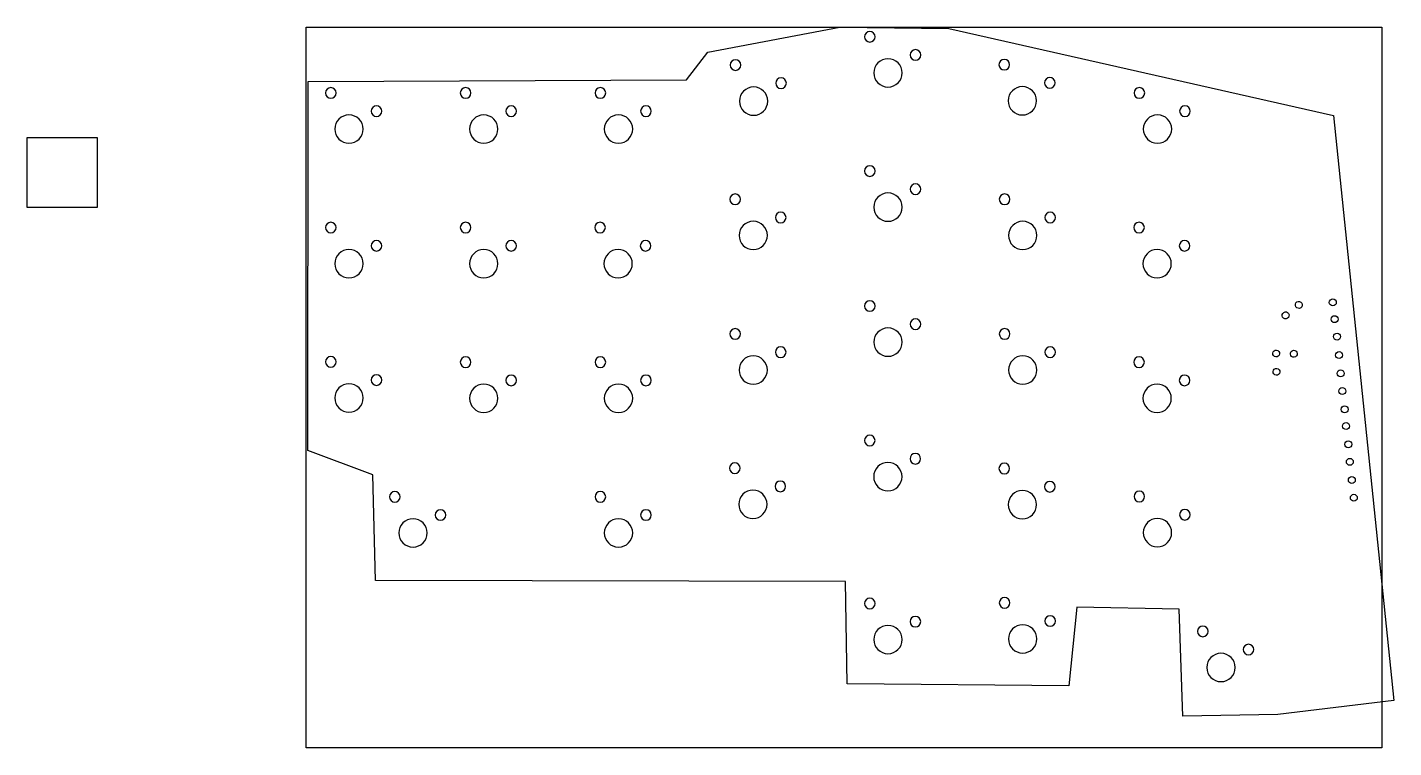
# Model space of a CAD drawing. Extents: x -65 to 306, y 72 to 292.
# Drawn here: x -64.6 to 128.1, y 190.8 to 292.5 of the extents above; entities that cross this region are included whole.
import ezdxf

# ---------------------------------------------------------------- set-up
doc = ezdxf.new("R2010")
doc.units = 0
doc.layers.add('Layer_1', color=7, linetype='CONTINUOUS')

msp = doc.modelspace()

# ---------------------------------------------------------------- linework, layer by layer
at = {"layer": 'Layer_1', "color": 7}
for points in [[(-25.284372, 292.499047), (126.433413, 292.499047), (126.433413, 190.781267), (-25.284372, 190.781267), (-25.284372, 292.499047)], [(-24.992633, 284.835132), (28.37904, 285.083159), (31.378199, 288.991194), (50.014431, 292.496705), (65.354448, 292.329656), (119.656078, 280.034289), (128.124052, 197.428611), (111.764565, 195.458829), (98.371967, 195.213742), (97.872188, 210.334022), (83.42642, 210.60613), (82.297823, 199.524105), (51.015769, 199.777382), (50.783958, 214.259009), (-15.520328, 214.377964), (-15.872699, 229.329905), (-25.05811, 232.767778), (-24.992633, 284.835132)], [(53.485529, 291.162621), (53.485529, 291.162621)], [(59.914379, 288.593916), (59.914379, 288.593916)], [(72.443863, 287.221286), (72.443863, 287.221286)], [(34.527209, 287.171395), (34.527209, 287.171395)], [(54.791214, 286.06314), (54.791214, 286.06314)], [(40.956059, 284.60269), (40.956059, 284.60269)], [(78.872713, 284.652581), (78.872713, 284.652581)], [(-22.547296, 283.23006), (-22.547296, 283.23006)], [(-3.539094, 283.23006), (-3.539094, 283.23006)], [(15.469109, 283.23006), (15.469109, 283.23006)], [(35.832894, 282.071914), (35.832894, 282.071914)], [(73.749548, 282.121805), (73.749548, 282.121805)], [(91.501963, 283.23006), (91.501963, 283.23006)], [(-16.118447, 280.661355), (-16.118447, 280.661355)], [(2.889756, 280.661355), (2.889756, 280.661355)], [(21.897959, 280.661355), (21.897959, 280.661355)], [(97.930813, 280.661355), (97.930813, 280.661355)], [(-21.241612, 278.130579), (-21.241612, 278.130579)], [(-2.233409, 278.130579), (-2.233409, 278.130579)], [(16.774794, 278.130579), (16.774794, 278.130579)], [(92.807648, 278.130579), (92.807648, 278.130579)], [(-64.616739, 276.928953), (-54.75785, 276.928953), (-54.75785, 267.070064), (-64.616739, 267.070064), (-64.616739, 276.928953)], [(53.485529, 272.204303), (53.485529, 272.204303)], [(34.477312, 268.213077), (34.477312, 268.213077)], [(59.914379, 269.635599), (59.914379, 269.635599)], [(72.49376, 268.213077), (72.49376, 268.213077)], [(54.791214, 267.104823), (54.791214, 267.104823)], [(-22.547296, 264.221851), (-22.547296, 264.221851)], [(-3.539094, 264.221851), (-3.539094, 264.221851)], [(15.419212, 264.221851), (15.419212, 264.221851)], [(40.906162, 265.644372), (40.906162, 265.644372)], [(78.92261, 265.644372), (78.92261, 265.644372)], [(91.452066, 264.221851), (91.452066, 264.221851)], [(35.782997, 263.113597), (35.782997, 263.113597)], [(73.799445, 263.113597), (73.799445, 263.113597)], [(-16.118447, 261.653146), (-16.118447, 261.653146)], [(2.889756, 261.653146), (2.889756, 261.653146)], [(21.848062, 261.653146), (21.848062, 261.653146)], [(97.880916, 261.653146), (97.880916, 261.653146)], [(-21.241612, 259.12237), (-21.241612, 259.12237)], [(-2.233409, 259.12237), (-2.233409, 259.12237)], [(16.724897, 259.12237), (16.724897, 259.12237)], [(92.757751, 259.12237), (92.757751, 259.12237)], [(53.485557, 253.146204), (53.485557, 253.146204)], [(115.005099, 252.88567), (115.005099, 252.88567)], [(120.027253, 253.654856), (120.027253, 253.654856)], [(59.914407, 250.577499), (59.914407, 250.577499)], [(113.140808, 251.41189), (113.140808, 251.41189)], [(120.274197, 251.291245), (120.274197, 251.291245)], [(34.47734, 249.204869), (34.47734, 249.204869)], [(72.49376, 249.204869), (72.49376, 249.204869)], [(120.626975, 248.8218), (120.626975, 248.8218)], [(54.791242, 248.046723), (54.791242, 248.046723)], [(114.186016, 246.875131), (114.186016, 246.875131)], [(-22.547296, 245.263534), (-22.547296, 245.263534)], [(-3.539094, 245.213643), (-3.539094, 245.213643)], [(15.469109, 245.213643), (15.469109, 245.213643)], [(40.90619, 246.636164), (40.90619, 246.636164)], [(78.92261, 246.636164), (78.92261, 246.636164)], [(91.452066, 245.213643), (91.452066, 245.213643)], [(112.035586, 246.384634), (112.035586, 246.384634)], [(120.909197, 246.211245), (120.909197, 246.211245)], [(35.783025, 244.105388), (35.783025, 244.105388)], [(73.799445, 244.105388), (73.799445, 244.105388)], [(112.074901, 243.792599), (112.074901, 243.792599)], [(121.120864, 243.635967), (121.120864, 243.635967)], [(-16.118447, 242.694829), (-16.118447, 242.694829)], [(2.889756, 242.644938), (2.889756, 242.644938)], [(21.897959, 242.644938), (21.897959, 242.644938)], [(97.880916, 242.644938), (97.880916, 242.644938)], [(121.367808, 241.131245), (121.367808, 241.131245)], [(-21.241612, 240.164053), (-21.241612, 240.164053)], [(-2.233409, 240.114162), (-2.233409, 240.114162)], [(16.774794, 240.114162), (16.774794, 240.114162)], [(92.757751, 240.114162), (92.757751, 240.114162)], [(121.685308, 238.555967), (121.685308, 238.555967)], [(121.896975, 236.192356), (121.896975, 236.192356)], [(53.469358, 234.148991), (53.469358, 234.148991)], [(122.214475, 233.617078), (122.214475, 233.617078)], [(59.898207, 231.580286), (59.898207, 231.580286)], [(34.427895, 230.247768), (34.427895, 230.247768)], [(72.445275, 230.197879), (72.445275, 230.197879)], [(122.426142, 231.147634), (122.426142, 231.147634)], [(40.856745, 227.679063), (40.856745, 227.679063)], [(54.775043, 229.04951), (54.775043, 229.04951)], [(78.874124, 227.629175), (78.874124, 227.629175)], [(122.708364, 228.572356), (122.708364, 228.572356)], [(-13.517145, 226.205437), (-13.517145, 226.205437)], [(15.469109, 226.205437), (15.469109, 226.205437)], [(91.495275, 226.246768), (91.495275, 226.246768)], [(122.990586, 226.067634), (122.990586, 226.067634)], [(-7.088295, 223.636732), (-7.088295, 223.636732)], [(21.897959, 223.636732), (21.897959, 223.636732)], [(35.73358, 225.148287), (35.73358, 225.148287)], [(73.750959, 225.098399), (73.750959, 225.098399)], [(97.924124, 223.678063), (97.924124, 223.678063)], [(-12.21146, 221.105956), (-12.21146, 221.105956)], [(16.774794, 221.105956), (16.774794, 221.105956)], [(92.800959, 221.147288), (92.800959, 221.147288)], [(53.477909, 211.147877), (53.477909, 211.147877)], [(72.486592, 211.239099), (72.486592, 211.239099)], [(59.906759, 208.579172), (59.906759, 208.579172)], [(78.915441, 208.670394), (78.915441, 208.670394)], [(100.459358, 207.205328), (100.459358, 207.205328)], [(54.783594, 206.048396), (54.783594, 206.048396)], [(73.792277, 206.139619), (73.792277, 206.139619)], [(106.888207, 204.636623), (106.888207, 204.636623)], [(101.765043, 202.105847), (101.765043, 202.105847)]]:
    msp.add_lwpolyline(points, dxfattribs=at)
for points in [[(54.235529, 291.912621), (53.821315, 291.912621), (53.485529, 291.576834), (53.485529, 291.162621)], [(53.485529, 291.162621), (53.485529, 290.748407), (53.821315, 290.412621), (54.235529, 290.412621)], [(54.985529, 291.162621), (54.985529, 291.576834), (54.649743, 291.912621), (54.235529, 291.912621)], [(54.235529, 290.412621), (54.649743, 290.412621), (54.985529, 290.748407), (54.985529, 291.162621)], [(60.664379, 289.343916), (60.250165, 289.343916), (59.914379, 289.008129), (59.914379, 288.593916)], [(61.414379, 288.593916), (61.414379, 289.008129), (61.078592, 289.343916), (60.664379, 289.343916)], [(35.277209, 287.921394), (34.862995, 287.921394), (34.527209, 287.585608), (34.527209, 287.171395)], [(36.027209, 287.171395), (36.027209, 287.585608), (35.691423, 287.921394), (35.277209, 287.921394)], [(56.791214, 288.06314), (55.686644, 288.06314), (54.791214, 287.167709), (54.791214, 286.06314)], [(58.791214, 286.06314), (58.791214, 287.167709), (57.895783, 288.06314), (56.791214, 288.06314)], [(59.914379, 288.593916), (59.914379, 288.179702), (60.250165, 287.843916), (60.664379, 287.843916)], [(60.664379, 287.843916), (61.078592, 287.843916), (61.414379, 288.179702), (61.414379, 288.593916)], [(73.193863, 287.971286), (72.77965, 287.971286), (72.443863, 287.635499), (72.443863, 287.221286)], [(72.443863, 287.221286), (72.443863, 286.807072), (72.77965, 286.471286), (73.193863, 286.471286)], [(73.943863, 287.221286), (73.943863, 287.635499), (73.608077, 287.971286), (73.193863, 287.971286)], [(73.193863, 286.471286), (73.608077, 286.471286), (73.943863, 286.807072), (73.943863, 287.221286)], [(34.527209, 287.171395), (34.527209, 286.757181), (34.862995, 286.421394), (35.277209, 286.421394)], [(35.277209, 286.421394), (35.691423, 286.421394), (36.027209, 286.757181), (36.027209, 287.171395)], [(41.706058, 285.35269), (41.291845, 285.35269), (40.956059, 285.016903), (40.956059, 284.60269)], [(42.456059, 284.60269), (42.456059, 285.016903), (42.120272, 285.35269), (41.706058, 285.35269)], [(54.791214, 286.06314), (54.791214, 284.95857), (55.686644, 284.063139), (56.791214, 284.063139)], [(56.791214, 284.063139), (57.895783, 284.063139), (58.791214, 284.95857), (58.791214, 286.06314)], [(79.622713, 285.402581), (79.208499, 285.402581), (78.872713, 285.066794), (78.872713, 284.652581)], [(80.372713, 284.652581), (80.372713, 285.066794), (80.036926, 285.402581), (79.622713, 285.402581)], [(-21.797297, 283.98006), (-22.21151, 283.98006), (-22.547296, 283.644273), (-22.547296, 283.23006)], [(-21.047296, 283.23006), (-21.047296, 283.644273), (-21.383083, 283.98006), (-21.797297, 283.98006)], [(-2.789094, 283.98006), (-3.203307, 283.98006), (-3.539094, 283.644273), (-3.539094, 283.23006)], [(-2.039094, 283.23006), (-2.039094, 283.644273), (-2.37488, 283.98006), (-2.789094, 283.98006)], [(16.219109, 283.98006), (15.804896, 283.98006), (15.469109, 283.644273), (15.469109, 283.23006)], [(16.969109, 283.23006), (16.969109, 283.644273), (16.633323, 283.98006), (16.219109, 283.98006)], [(37.832894, 284.071914), (36.728324, 284.071914), (35.832894, 283.176483), (35.832894, 282.071914)], [(39.832894, 282.071914), (39.832894, 283.176483), (38.937463, 284.071914), (37.832894, 284.071914)], [(40.956059, 284.60269), (40.956059, 284.188476), (41.291845, 283.85269), (41.706058, 283.85269)], [(41.706058, 283.85269), (42.120272, 283.85269), (42.456059, 284.188476), (42.456059, 284.60269)], [(75.749548, 284.121805), (74.644978, 284.121805), (73.749548, 283.226374), (73.749548, 282.121805)], [(77.749548, 282.121805), (77.749548, 283.226374), (76.854117, 284.121805), (75.749548, 284.121805)], [(78.872713, 284.652581), (78.872713, 284.238367), (79.208499, 283.902581), (79.622713, 283.902581)], [(79.622713, 283.902581), (80.036926, 283.902581), (80.372713, 284.238367), (80.372713, 284.652581)], [(92.251963, 283.98006), (91.837749, 283.98006), (91.501963, 283.644273), (91.501963, 283.23006)], [(93.001963, 283.23006), (93.001963, 283.644273), (92.666177, 283.98006), (92.251963, 283.98006)], [(-22.547296, 283.23006), (-22.547296, 282.815846), (-22.21151, 282.480059), (-21.797297, 282.480059)], [(-21.797297, 282.480059), (-21.383083, 282.480059), (-21.047296, 282.815846), (-21.047296, 283.23006)], [(-15.368447, 281.411355), (-15.782661, 281.411355), (-16.118447, 281.075568), (-16.118447, 280.661355)], [(-14.618447, 280.661355), (-14.618447, 281.075568), (-14.954234, 281.411355), (-15.368447, 281.411355)], [(-3.539094, 283.23006), (-3.539094, 282.815846), (-3.203307, 282.480059), (-2.789094, 282.480059)], [(-2.789094, 282.480059), (-2.37488, 282.480059), (-2.039094, 282.815846), (-2.039094, 283.23006)], [(3.639756, 281.411355), (3.225542, 281.411355), (2.889756, 281.075568), (2.889756, 280.661355)], [(4.389756, 280.661355), (4.389756, 281.075568), (4.053969, 281.411355), (3.639756, 281.411355)], [(15.469109, 283.23006), (15.469109, 282.815846), (15.804896, 282.480059), (16.219109, 282.480059)], [(16.219109, 282.480059), (16.633323, 282.480059), (16.969109, 282.815846), (16.969109, 283.23006)], [(22.647959, 281.411355), (22.233745, 281.411355), (21.897959, 281.075568), (21.897959, 280.661355)], [(23.397959, 280.661355), (23.397959, 281.075568), (23.062172, 281.411355), (22.647959, 281.411355)], [(35.832894, 282.071914), (35.832894, 280.967344), (36.728324, 280.071913), (37.832894, 280.071913)], [(37.832894, 280.071913), (38.937463, 280.071913), (39.832894, 280.967344), (39.832894, 282.071914)], [(73.749548, 282.121805), (73.749548, 281.017235), (74.644978, 280.121804), (75.749548, 280.121804)], [(75.749548, 280.121804), (76.854117, 280.121804), (77.749548, 281.017235), (77.749548, 282.121805)], [(91.501963, 283.23006), (91.501963, 282.815846), (91.837749, 282.480059), (92.251963, 282.480059)], [(92.251963, 282.480059), (92.666177, 282.480059), (93.001963, 282.815846), (93.001963, 283.23006)], [(98.680813, 281.411355), (98.266599, 281.411355), (97.930813, 281.075568), (97.930813, 280.661355)], [(99.430813, 280.661355), (99.430813, 281.075568), (99.095026, 281.411355), (98.680813, 281.411355)], [(-19.241612, 280.130579), (-20.346182, 280.130579), (-21.241612, 279.235148), (-21.241612, 278.130579)], [(-17.241611, 278.130579), (-17.241611, 279.235148), (-18.137042, 280.130579), (-19.241612, 280.130579)], [(-16.118447, 280.661355), (-16.118447, 280.247141), (-15.782661, 279.911355), (-15.368447, 279.911355)], [(-15.368447, 279.911355), (-14.954234, 279.911355), (-14.618447, 280.247141), (-14.618447, 280.661355)], [(-0.233409, 280.130579), (-1.337979, 280.130579), (-2.233409, 279.235148), (-2.233409, 278.130579)], [(1.766591, 278.130579), (1.766591, 279.235148), (0.87116, 280.130579), (-0.233409, 280.130579)], [(2.889756, 280.661355), (2.889756, 280.247141), (3.225542, 279.911355), (3.639756, 279.911355)], [(3.639756, 279.911355), (4.053969, 279.911355), (4.389756, 280.247141), (4.389756, 280.661355)], [(18.774794, 280.130579), (17.670224, 280.130579), (16.774794, 279.235148), (16.774794, 278.130579)], [(20.774794, 278.130579), (20.774794, 279.235148), (19.879363, 280.130579), (18.774794, 280.130579)], [(21.897959, 280.661355), (21.897959, 280.247141), (22.233745, 279.911355), (22.647959, 279.911355)], [(22.647959, 279.911355), (23.062172, 279.911355), (23.397959, 280.247141), (23.397959, 280.661355)], [(94.807648, 280.130579), (93.703078, 280.130579), (92.807648, 279.235148), (92.807648, 278.130579)], [(96.807648, 278.130579), (96.807648, 279.235148), (95.912217, 280.130579), (94.807648, 280.130579)], [(97.930813, 280.661355), (97.930813, 280.247141), (98.266599, 279.911355), (98.680813, 279.911355)], [(98.680813, 279.911355), (99.095026, 279.911355), (99.430813, 280.247141), (99.430813, 280.661355)], [(-21.241612, 278.130579), (-21.241612, 277.026009), (-20.346182, 276.130578), (-19.241612, 276.130578)], [(-19.241612, 276.130578), (-18.137042, 276.130578), (-17.241611, 277.026009), (-17.241611, 278.130579)], [(-2.233409, 278.130579), (-2.233409, 277.026009), (-1.337979, 276.130578), (-0.233409, 276.130578)], [(-0.233409, 276.130578), (0.87116, 276.130578), (1.766591, 277.026009), (1.766591, 278.130579)], [(16.774794, 278.130579), (16.774794, 277.026009), (17.670224, 276.130578), (18.774794, 276.130578)], [(18.774794, 276.130578), (19.879363, 276.130578), (20.774794, 277.026009), (20.774794, 278.130579)], [(92.807648, 278.130579), (92.807648, 277.026009), (93.703078, 276.130578), (94.807648, 276.130578)], [(94.807648, 276.130578), (95.912217, 276.130578), (96.807648, 277.026009), (96.807648, 278.130579)], [(54.235529, 272.954303), (53.821315, 272.954303), (53.485529, 272.618517), (53.485529, 272.204303)], [(53.485529, 272.204303), (53.485529, 271.79009), (53.821315, 271.454303), (54.235529, 271.454303)], [(54.985529, 272.204303), (54.985529, 272.618517), (54.649743, 272.954303), (54.235529, 272.954303)], [(54.235529, 271.454303), (54.649743, 271.454303), (54.985529, 271.79009), (54.985529, 272.204303)], [(60.664379, 270.385599), (60.250165, 270.385599), (59.914379, 270.049812), (59.914379, 269.635599)], [(61.414379, 269.635599), (61.414379, 270.049812), (61.078592, 270.385599), (60.664379, 270.385599)], [(35.227312, 268.963077), (34.813098, 268.963077), (34.477312, 268.627291), (34.477312, 268.213077)], [(34.477312, 268.213077), (34.477312, 267.798864), (34.813098, 267.463077), (35.227312, 267.463077)], [(35.977312, 268.213077), (35.977312, 268.627291), (35.641526, 268.963077), (35.227312, 268.963077)], [(35.227312, 267.463077), (35.641526, 267.463077), (35.977312, 267.798864), (35.977312, 268.213077)], [(56.791214, 269.104822), (55.686644, 269.104822), (54.791214, 268.209391), (54.791214, 267.104823)], [(58.791214, 267.104823), (58.791214, 268.209391), (57.895783, 269.104822), (56.791214, 269.104822)], [(59.914379, 269.635599), (59.914379, 269.221385), (60.250165, 268.885598), (60.664379, 268.885598)], [(60.664379, 268.885598), (61.078592, 268.885598), (61.414379, 269.221385), (61.414379, 269.635599)], [(73.24376, 268.963077), (72.829547, 268.963077), (72.49376, 268.627291), (72.49376, 268.213077)], [(72.49376, 268.213077), (72.49376, 267.798864), (72.829547, 267.463077), (73.24376, 267.463077)], [(73.99376, 268.213077), (73.99376, 268.627291), (73.657974, 268.963077), (73.24376, 268.963077)], [(73.24376, 267.463077), (73.657974, 267.463077), (73.99376, 267.798864), (73.99376, 268.213077)], [(41.656162, 266.394372), (41.241948, 266.394372), (40.906162, 266.058586), (40.906162, 265.644372)], [(42.406162, 265.644372), (42.406162, 266.058586), (42.070375, 266.394372), (41.656162, 266.394372)], [(54.791214, 267.104823), (54.791214, 266.000253), (55.686644, 265.104822), (56.791214, 265.104822)], [(56.791214, 265.104822), (57.895783, 265.104822), (58.791214, 266.000253), (58.791214, 267.104823)], [(79.67261, 266.394372), (79.258396, 266.394372), (78.92261, 266.058586), (78.92261, 265.644372)], [(80.42261, 265.644372), (80.42261, 266.058586), (80.086823, 266.394372), (79.67261, 266.394372)], [(-21.797297, 264.971851), (-22.21151, 264.971851), (-22.547296, 264.636064), (-22.547296, 264.221851)], [(-22.547296, 264.221851), (-22.547296, 263.807638), (-22.21151, 263.471851), (-21.797297, 263.471851)], [(-21.047296, 264.221851), (-21.047296, 264.636064), (-21.383083, 264.971851), (-21.797297, 264.971851)], [(-21.797297, 263.471851), (-21.383083, 263.471851), (-21.047296, 263.807638), (-21.047296, 264.221851)], [(-2.789094, 264.971851), (-3.203307, 264.971851), (-3.539094, 264.636064), (-3.539094, 264.221851)], [(-3.539094, 264.221851), (-3.539094, 263.807638), (-3.203307, 263.471851), (-2.789094, 263.471851)], [(-2.039094, 264.221851), (-2.039094, 264.636064), (-2.37488, 264.971851), (-2.789094, 264.971851)], [(-2.789094, 263.471851), (-2.37488, 263.471851), (-2.039094, 263.807638), (-2.039094, 264.221851)], [(16.169212, 264.971851), (15.754999, 264.971851), (15.419212, 264.636064), (15.419212, 264.221851)], [(15.419212, 264.221851), (15.419212, 263.807638), (15.754999, 263.471851), (16.169212, 263.471851)], [(16.919212, 264.221851), (16.919212, 264.636064), (16.583426, 264.971851), (16.169212, 264.971851)], [(16.169212, 263.471851), (16.583426, 263.471851), (16.919212, 263.807638), (16.919212, 264.221851)], [(37.782997, 265.113596), (36.678427, 265.113596), (35.782997, 264.218165), (35.782997, 263.113597)], [(39.782997, 263.113597), (39.782997, 264.218165), (38.887566, 265.113596), (37.782997, 265.113596)], [(40.906162, 265.644372), (40.906162, 265.230159), (41.241948, 264.894372), (41.656162, 264.894372)], [(41.656162, 264.894372), (42.070375, 264.894372), (42.406162, 265.230159), (42.406162, 265.644372)], [(75.799445, 265.113596), (74.694875, 265.113596), (73.799445, 264.218165), (73.799445, 263.113597)], [(77.799445, 263.113597), (77.799445, 264.218165), (76.904014, 265.113596), (75.799445, 265.113596)], [(78.92261, 265.644372), (78.92261, 265.230159), (79.258396, 264.894372), (79.67261, 264.894372)], [(79.67261, 264.894372), (80.086823, 264.894372), (80.42261, 265.230159), (80.42261, 265.644372)], [(92.202066, 264.971851), (91.787853, 264.971851), (91.452066, 264.636064), (91.452066, 264.221851)], [(91.452066, 264.221851), (91.452066, 263.807638), (91.787853, 263.471851), (92.202066, 263.471851)], [(92.952066, 264.221851), (92.952066, 264.636064), (92.61628, 264.971851), (92.202066, 264.971851)], [(92.202066, 263.471851), (92.61628, 263.471851), (92.952066, 263.807638), (92.952066, 264.221851)], [(-15.368447, 262.403146), (-15.782661, 262.403146), (-16.118447, 262.06736), (-16.118447, 261.653146)], [(-14.618447, 261.653146), (-14.618447, 262.06736), (-14.954234, 262.403146), (-15.368447, 262.403146)], [(3.639756, 262.403146), (3.225542, 262.403146), (2.889756, 262.06736), (2.889756, 261.653146)], [(4.389756, 261.653146), (4.389756, 262.06736), (4.053969, 262.403146), (3.639756, 262.403146)], [(22.598062, 262.403146), (22.183848, 262.403146), (21.848062, 262.06736), (21.848062, 261.653146)], [(23.348062, 261.653146), (23.348062, 262.06736), (23.012275, 262.403146), (22.598062, 262.403146)], [(35.782997, 263.113597), (35.782997, 262.009027), (36.678427, 261.113596), (37.782997, 261.113596)], [(37.782997, 261.113596), (38.887566, 261.113596), (39.782997, 262.009027), (39.782997, 263.113597)], [(73.799445, 263.113597), (73.799445, 262.009027), (74.694875, 261.113596), (75.799445, 261.113596)], [(75.799445, 261.113596), (76.904014, 261.113596), (77.799445, 262.009027), (77.799445, 263.113597)], [(98.630916, 262.403146), (98.216702, 262.403146), (97.880916, 262.06736), (97.880916, 261.653146)], [(99.380916, 261.653146), (99.380916, 262.06736), (99.045129, 262.403146), (98.630916, 262.403146)], [(-19.241612, 261.12237), (-20.346182, 261.12237), (-21.241612, 260.226939), (-21.241612, 259.12237)], [(-17.241611, 259.12237), (-17.241611, 260.226939), (-18.137042, 261.12237), (-19.241612, 261.12237)], [(-16.118447, 261.653146), (-16.118447, 261.238933), (-15.782661, 260.903146), (-15.368447, 260.903146)], [(-15.368447, 260.903146), (-14.954234, 260.903146), (-14.618447, 261.238933), (-14.618447, 261.653146)], [(-0.233409, 261.12237), (-1.337979, 261.12237), (-2.233409, 260.226939), (-2.233409, 259.12237)], [(1.766591, 259.12237), (1.766591, 260.226939), (0.87116, 261.12237), (-0.233409, 261.12237)], [(2.889756, 261.653146), (2.889756, 261.238933), (3.225542, 260.903146), (3.639756, 260.903146)], [(3.639756, 260.903146), (4.053969, 260.903146), (4.389756, 261.238933), (4.389756, 261.653146)], [(18.724897, 261.12237), (17.620327, 261.12237), (16.724897, 260.226939), (16.724897, 259.12237)], [(20.724897, 259.12237), (20.724897, 260.226939), (19.829466, 261.12237), (18.724897, 261.12237)], [(21.848062, 261.653146), (21.848062, 261.238933), (22.183848, 260.903146), (22.598062, 260.903146)], [(22.598062, 260.903146), (23.012275, 260.903146), (23.348062, 261.238933), (23.348062, 261.653146)], [(94.757751, 261.12237), (93.653181, 261.12237), (92.757751, 260.226939), (92.757751, 259.12237)], [(96.757751, 259.12237), (96.757751, 260.226939), (95.86232, 261.12237), (94.757751, 261.12237)], [(97.880916, 261.653146), (97.880916, 261.238933), (98.216702, 260.903146), (98.630916, 260.903146)], [(98.630916, 260.903146), (99.045129, 260.903146), (99.380916, 261.238933), (99.380916, 261.653146)], [(-21.241612, 259.12237), (-21.241612, 258.017801), (-20.346182, 257.12237), (-19.241612, 257.12237)], [(-19.241612, 257.12237), (-18.137042, 257.12237), (-17.241611, 258.017801), (-17.241611, 259.12237)], [(-2.233409, 259.12237), (-2.233409, 258.017801), (-1.337979, 257.12237), (-0.233409, 257.12237)], [(-0.233409, 257.12237), (0.87116, 257.12237), (1.766591, 258.017801), (1.766591, 259.12237)], [(16.724897, 259.12237), (16.724897, 258.017801), (17.620327, 257.12237), (18.724897, 257.12237)], [(18.724897, 257.12237), (19.829466, 257.12237), (20.724897, 258.017801), (20.724897, 259.12237)], [(92.757751, 259.12237), (92.757751, 258.017801), (93.653181, 257.12237), (94.757751, 257.12237)], [(94.757751, 257.12237), (95.86232, 257.12237), (96.757751, 258.017801), (96.757751, 259.12237)], [(54.235557, 253.896204), (53.821344, 253.896204), (53.485557, 253.560417), (53.485557, 253.146204)], [(53.485557, 253.146204), (53.485557, 252.73199), (53.821344, 252.396203), (54.235557, 252.396203)], [(54.985557, 253.146204), (54.985557, 253.560417), (54.649771, 253.896204), (54.235557, 253.896204)], [(54.235557, 252.396203), (54.649771, 252.396203), (54.985557, 252.73199), (54.985557, 253.146204)], [(114.329221, 253.037161), (114.184434, 253.265635), (114.252303, 253.568221), (114.480797, 253.71302)], [(115.005099, 252.88567), (114.776605, 252.74087), (114.473996, 252.808707), (114.329221, 253.037161)], [(114.480797, 253.71302), (114.709291, 253.85782), (115.011888, 253.790003), (115.156675, 253.561529)], [(115.156675, 253.561529), (115.30145, 253.333075), (115.233593, 253.030469), (115.005099, 252.88567)], [(119.047762, 253.654856), (119.047762, 253.925367), (119.26702, 254.144662), (119.537507, 254.144662)], [(119.537507, 253.165049), (119.26702, 253.165049), (119.047762, 253.384344), (119.047762, 253.654856)], [(119.537507, 254.144662), (119.807972, 254.144662), (120.027253, 253.925367), (120.027253, 253.654856)], [(120.027253, 253.654856), (120.027253, 253.384344), (119.807972, 253.165049), (119.537507, 253.165049)], [(60.664407, 251.327499), (60.250193, 251.327499), (59.914407, 250.991712), (59.914407, 250.577499)], [(59.914407, 250.577499), (59.914407, 250.163285), (60.250193, 249.827499), (60.664407, 249.827499)], [(61.414407, 250.577499), (61.414407, 250.991712), (61.07862, 251.327499), (60.664407, 251.327499)], [(60.664407, 249.827499), (61.07862, 249.827499), (61.414407, 250.163285), (61.414407, 250.577499)], [(112.46493, 251.563381), (112.320143, 251.791855), (112.388012, 252.094441), (112.616506, 252.239241)], [(113.140808, 251.41189), (112.912314, 251.26709), (112.609704, 251.334927), (112.46493, 251.563381)], [(112.616506, 252.239241), (112.845, 252.38404), (113.147597, 252.316223), (113.292384, 252.087749)], [(113.292384, 252.087749), (113.437159, 251.859295), (113.369302, 251.55669), (113.140808, 251.41189)], [(119.294706, 251.291245), (119.294706, 251.561756), (119.513964, 251.781051), (119.784452, 251.781051)], [(119.784452, 250.801438), (119.513964, 250.801438), (119.294706, 251.020733), (119.294706, 251.291245)], [(119.784452, 251.781051), (120.054916, 251.781051), (120.274197, 251.561756), (120.274197, 251.291245)], [(120.274197, 251.291245), (120.274197, 251.020733), (120.054916, 250.801438), (119.784452, 250.801438)], [(35.22734, 249.954869), (34.813127, 249.954869), (34.47734, 249.619082), (34.47734, 249.204869)], [(34.47734, 249.204869), (34.47734, 248.790655), (34.813127, 248.454869), (35.22734, 248.454869)], [(35.97734, 249.204869), (35.97734, 249.619082), (35.641554, 249.954869), (35.22734, 249.954869)], [(35.22734, 248.454869), (35.641554, 248.454869), (35.97734, 248.790655), (35.97734, 249.204869)], [(56.791242, 250.046723), (55.686672, 250.046723), (54.791242, 249.151292), (54.791242, 248.046723)], [(58.791242, 248.046723), (58.791242, 249.151292), (57.895811, 250.046723), (56.791242, 250.046723)], [(73.24376, 249.954869), (72.829547, 249.954869), (72.49376, 249.619082), (72.49376, 249.204869)], [(72.49376, 249.204869), (72.49376, 248.790655), (72.829547, 248.454869), (73.24376, 248.454869)], [(73.99376, 249.204869), (73.99376, 249.619082), (73.657974, 249.954869), (73.24376, 249.954869)], [(73.24376, 248.454869), (73.657974, 248.454869), (73.99376, 248.790655), (73.99376, 249.204869)], [(119.647484, 248.8218), (119.647484, 249.092312), (119.866742, 249.311607), (120.13723, 249.311607)], [(120.13723, 248.331994), (119.866742, 248.331994), (119.647484, 248.551289), (119.647484, 248.8218)], [(120.13723, 249.311607), (120.407694, 249.311607), (120.626975, 249.092312), (120.626975, 248.8218)], [(120.626975, 248.8218), (120.626975, 248.551289), (120.407694, 248.331994), (120.13723, 248.331994)], [(41.65619, 247.386164), (41.241976, 247.386164), (40.90619, 247.050377), (40.90619, 246.636164)], [(42.40619, 246.636164), (42.40619, 247.050377), (42.070403, 247.386164), (41.65619, 247.386164)], [(54.791242, 248.046723), (54.791242, 246.942153), (55.686672, 246.046722), (56.791242, 246.046722)], [(56.791242, 246.046722), (57.895811, 246.046722), (58.791242, 246.942153), (58.791242, 248.046723)], [(79.67261, 247.386164), (79.258396, 247.386164), (78.92261, 247.050377), (78.92261, 246.636164)], [(80.42261, 246.636164), (80.42261, 247.050377), (80.086823, 247.386164), (79.67261, 247.386164)], [(111.063756, 246.506899), (111.097522, 246.775294), (111.342438, 246.965506), (111.610811, 246.931742)], [(111.610811, 246.931742), (111.87916, 246.897982), (112.069352, 246.65303), (112.035586, 246.384634)], [(113.574837, 246.549216), (113.653585, 246.807963), (113.927225, 246.953893), (114.186016, 246.875131)], [(114.186016, 246.875131), (114.444808, 246.796369), (114.590756, 246.522739), (114.512008, 246.263992)], [(-21.797297, 246.013534), (-22.21151, 246.013534), (-22.547296, 245.677747), (-22.547296, 245.263534)], [(-22.547296, 245.263534), (-22.547296, 244.84932), (-22.21151, 244.513534), (-21.797297, 244.513534)], [(-21.047296, 245.263534), (-21.047296, 245.677747), (-21.383083, 246.013534), (-21.797297, 246.013534)], [(-21.797297, 244.513534), (-21.383083, 244.513534), (-21.047296, 244.84932), (-21.047296, 245.263534)], [(-2.789094, 245.963642), (-3.203307, 245.963642), (-3.539094, 245.627856), (-3.539094, 245.213643)], [(-3.539094, 245.213643), (-3.539094, 244.799429), (-3.203307, 244.463642), (-2.789094, 244.463642)], [(-2.039094, 245.213643), (-2.039094, 245.627856), (-2.37488, 245.963642), (-2.789094, 245.963642)], [(-2.789094, 244.463642), (-2.37488, 244.463642), (-2.039094, 244.799429), (-2.039094, 245.213643)], [(16.219109, 245.963642), (15.804896, 245.963642), (15.469109, 245.627856), (15.469109, 245.213643)], [(15.469109, 245.213643), (15.469109, 244.799429), (15.804896, 244.463642), (16.219109, 244.463642)], [(16.969109, 245.213643), (16.969109, 245.627856), (16.633323, 245.963642), (16.219109, 245.963642)], [(16.219109, 244.463642), (16.633323, 244.463642), (16.969109, 244.799429), (16.969109, 245.213643)], [(37.783025, 246.105388), (36.678455, 246.105388), (35.783025, 245.209957), (35.783025, 244.105388)], [(39.783025, 244.105388), (39.783025, 245.209957), (38.887594, 246.105388), (37.783025, 246.105388)], [(40.90619, 246.636164), (40.90619, 246.22195), (41.241976, 245.886164), (41.65619, 245.886164)], [(41.65619, 245.886164), (42.070403, 245.886164), (42.40619, 246.22195), (42.40619, 246.636164)], [(75.799445, 246.105388), (74.694875, 246.105388), (73.799445, 245.209957), (73.799445, 244.105388)], [(77.799445, 244.105388), (77.799445, 245.209957), (76.904014, 246.105388), (75.799445, 246.105388)], [(78.92261, 246.636164), (78.92261, 246.22195), (79.258396, 245.886164), (79.67261, 245.886164)], [(79.67261, 245.886164), (80.086823, 245.886164), (80.42261, 246.22195), (80.42261, 246.636164)], [(92.202066, 245.963642), (91.787853, 245.963642), (91.452066, 245.627856), (91.452066, 245.213643)], [(91.452066, 245.213643), (91.452066, 244.799429), (91.787853, 244.463642), (92.202066, 244.463642)], [(92.952066, 245.213643), (92.952066, 245.627856), (92.61628, 245.963642), (92.202066, 245.963642)], [(92.202066, 244.463642), (92.61628, 244.463642), (92.952066, 244.799429), (92.952066, 245.213643)], [(111.488531, 245.959791), (111.220159, 245.993554), (111.029989, 246.238503), (111.063756, 246.506899)], [(112.035586, 246.384634), (112.001819, 246.116239), (111.75688, 245.92603), (111.488531, 245.959791)], [(113.900828, 245.938077), (113.642037, 246.016839), (113.496082, 246.290447), (113.574837, 246.549216)], [(114.512008, 246.263992), (114.433252, 246.005223), (114.159619, 245.859315), (113.900828, 245.938077)], [(119.929706, 246.211245), (119.929706, 246.481756), (120.148964, 246.701051), (120.419452, 246.701051)], [(120.419452, 245.721438), (120.148964, 245.721438), (119.929706, 245.940733), (119.929706, 246.211245)], [(120.419452, 246.701051), (120.689916, 246.701051), (120.909197, 246.481756), (120.909197, 246.211245)], [(120.909197, 246.211245), (120.909197, 245.940733), (120.689916, 245.721438), (120.419452, 245.721438)], [(-15.368447, 243.444829), (-15.782661, 243.444829), (-16.118447, 243.109042), (-16.118447, 242.694829)], [(-14.618447, 242.694829), (-14.618447, 243.109042), (-14.954234, 243.444829), (-15.368447, 243.444829)], [(3.639756, 243.394938), (3.225542, 243.394938), (2.889756, 243.059151), (2.889756, 242.644938)], [(4.389756, 242.644938), (4.389756, 243.059151), (4.053969, 243.394938), (3.639756, 243.394938)], [(22.647959, 243.394938), (22.233745, 243.394938), (21.897959, 243.059151), (21.897959, 242.644938)], [(23.397959, 242.644938), (23.397959, 243.059151), (23.062172, 243.394938), (22.647959, 243.394938)], [(35.783025, 244.105388), (35.783025, 243.000818), (36.678455, 242.105387), (37.783025, 242.105387)], [(37.783025, 242.105387), (38.887594, 242.105387), (39.783025, 243.000818), (39.783025, 244.105388)], [(73.799445, 244.105388), (73.799445, 243.000818), (74.694875, 242.105387), (75.799445, 242.105387)], [(75.799445, 242.105387), (76.904014, 242.105387), (77.799445, 243.000818), (77.799445, 244.105388)], [(98.630916, 243.394938), (98.216702, 243.394938), (97.880916, 243.059151), (97.880916, 242.644938)], [(99.380916, 242.644938), (99.380916, 243.059151), (99.045129, 243.394938), (98.630916, 243.394938)], [(111.527846, 243.367755), (111.259474, 243.401519), (111.069305, 243.646467), (111.103071, 243.914863)], [(111.103071, 243.914863), (111.136837, 244.183259), (111.381754, 244.37347), (111.650126, 244.339707)], [(112.074901, 243.792599), (112.041135, 243.524203), (111.796196, 243.333995), (111.527846, 243.367755)], [(111.650126, 244.339707), (111.918475, 244.305946), (112.108667, 244.060995), (112.074901, 243.792599)], [(120.141373, 243.635967), (120.141373, 243.906478), (120.360631, 244.125774), (120.631118, 244.125774)], [(120.631118, 243.14616), (120.360631, 243.14616), (120.141373, 243.365455), (120.141373, 243.635967)], [(120.631118, 244.125774), (120.901583, 244.125774), (121.120864, 243.906478), (121.120864, 243.635967)], [(121.120864, 243.635967), (121.120864, 243.365455), (120.901583, 243.14616), (120.631118, 243.14616)], [(-19.241612, 242.164053), (-20.346182, 242.164053), (-21.241612, 241.268622), (-21.241612, 240.164053)], [(-17.241611, 240.164053), (-17.241611, 241.268622), (-18.137042, 242.164053), (-19.241612, 242.164053)], [(-16.118447, 242.694829), (-16.118447, 242.280615), (-15.782661, 241.944829), (-15.368447, 241.944829)], [(-15.368447, 241.944829), (-14.954234, 241.944829), (-14.618447, 242.280615), (-14.618447, 242.694829)], [(-0.233409, 242.114162), (-1.337979, 242.114162), (-2.233409, 241.218731), (-2.233409, 240.114162)], [(1.766591, 240.114162), (1.766591, 241.218731), (0.87116, 242.114162), (-0.233409, 242.114162)], [(2.889756, 242.644938), (2.889756, 242.230724), (3.225542, 241.894938), (3.639756, 241.894938)], [(3.639756, 241.894938), (4.053969, 241.894938), (4.389756, 242.230724), (4.389756, 242.644938)], [(18.774794, 242.114162), (17.670224, 242.114162), (16.774794, 241.218731), (16.774794, 240.114162)], [(20.774794, 240.114162), (20.774794, 241.218731), (19.879363, 242.114162), (18.774794, 242.114162)], [(21.897959, 242.644938), (21.897959, 242.230724), (22.233745, 241.894938), (22.647959, 241.894938)], [(22.647959, 241.894938), (23.062172, 241.894938), (23.397959, 242.230724), (23.397959, 242.644938)], [(94.757751, 242.114162), (93.653181, 242.114162), (92.757751, 241.218731), (92.757751, 240.114162)], [(96.757751, 240.114162), (96.757751, 241.218731), (95.86232, 242.114162), (94.757751, 242.114162)], [(97.880916, 242.644938), (97.880916, 242.230724), (98.216702, 241.894938), (98.630916, 241.894938)], [(98.630916, 241.894938), (99.045129, 241.894938), (99.380916, 242.230724), (99.380916, 242.644938)], [(120.388318, 241.131245), (120.388318, 241.401756), (120.607575, 241.621051), (120.878063, 241.621051)], [(120.878063, 240.641438), (120.607575, 240.641438), (120.388318, 240.860733), (120.388318, 241.131245)], [(120.878063, 241.621051), (121.148528, 241.621051), (121.367808, 241.401756), (121.367808, 241.131245)], [(121.367808, 241.131245), (121.367808, 240.860733), (121.148528, 240.641438), (120.878063, 240.641438)], [(-21.241612, 240.164053), (-21.241612, 239.059483), (-20.346182, 238.164052), (-19.241612, 238.164052)], [(-19.241612, 238.164052), (-18.137042, 238.164052), (-17.241611, 239.059483), (-17.241611, 240.164053)], [(-2.233409, 240.114162), (-2.233409, 239.009592), (-1.337979, 238.114161), (-0.233409, 238.114161)], [(-0.233409, 238.114161), (0.87116, 238.114161), (1.766591, 239.009592), (1.766591, 240.114162)], [(16.774794, 240.114162), (16.774794, 239.009592), (17.670224, 238.114161), (18.774794, 238.114161)], [(18.774794, 238.114161), (19.879363, 238.114161), (20.774794, 239.009592), (20.774794, 240.114162)], [(92.757751, 240.114162), (92.757751, 239.009592), (93.653181, 238.114161), (94.757751, 238.114161)], [(94.757751, 238.114161), (95.86232, 238.114161), (96.757751, 239.009592), (96.757751, 240.114162)], [(120.705818, 238.555967), (120.705818, 238.826478), (120.925075, 239.045774), (121.195563, 239.045774)], [(121.195563, 239.045774), (121.466028, 239.045774), (121.685308, 238.826478), (121.685308, 238.555967)], [(121.195563, 238.06616), (120.925075, 238.06616), (120.705818, 238.285455), (120.705818, 238.555967)], [(121.685308, 238.555967), (121.685308, 238.285455), (121.466028, 238.06616), (121.195563, 238.06616)], [(120.917484, 236.192356), (120.917484, 236.462867), (121.136742, 236.682162), (121.40723, 236.682162)], [(121.40723, 235.702549), (121.136742, 235.702549), (120.917484, 235.921844), (120.917484, 236.192356)], [(121.40723, 236.682162), (121.677694, 236.682162), (121.896975, 236.462867), (121.896975, 236.192356)], [(121.896975, 236.192356), (121.896975, 235.921844), (121.677694, 235.702549), (121.40723, 235.702549)], [(54.219358, 234.89899), (53.805144, 234.89899), (53.469358, 234.563204), (53.469358, 234.148991)], [(53.469358, 234.148991), (53.469358, 233.734777), (53.805144, 233.39899), (54.219358, 233.39899)], [(54.969358, 234.148991), (54.969358, 234.563204), (54.633571, 234.89899), (54.219358, 234.89899)], [(54.219358, 233.39899), (54.633571, 233.39899), (54.969358, 233.734777), (54.969358, 234.148991)], [(121.234984, 233.617078), (121.234984, 233.88759), (121.454242, 234.106885), (121.72473, 234.106885)], [(121.72473, 233.127271), (121.454242, 233.127271), (121.234984, 233.346567), (121.234984, 233.617078)], [(121.72473, 234.106885), (121.995194, 234.106885), (122.214475, 233.88759), (122.214475, 233.617078)], [(122.214475, 233.617078), (122.214475, 233.346567), (121.995194, 233.127271), (121.72473, 233.127271)], [(60.648207, 232.330286), (60.233994, 232.330286), (59.898207, 231.994499), (59.898207, 231.580286)], [(59.898207, 231.580286), (59.898207, 231.166072), (60.233994, 230.830286), (60.648207, 230.830286)], [(61.398207, 231.580286), (61.398207, 231.994499), (61.062421, 232.330286), (60.648207, 232.330286)], [(60.648207, 230.830286), (61.062421, 230.830286), (61.398207, 231.166072), (61.398207, 231.580286)], [(121.446651, 231.147634), (121.446651, 231.418145), (121.665908, 231.63744), (121.936396, 231.63744)], [(121.936396, 231.63744), (122.206861, 231.63744), (122.426142, 231.418145), (122.426142, 231.147634)], [(35.177895, 230.997768), (34.763681, 230.997768), (34.427895, 230.661981), (34.427895, 230.247768)], [(34.427895, 230.247768), (34.427895, 229.833554), (34.763681, 229.497768), (35.177895, 229.497768)], [(35.927895, 230.247768), (35.927895, 230.661981), (35.592109, 230.997768), (35.177895, 230.997768)], [(35.177895, 229.497768), (35.592109, 229.497768), (35.927895, 229.833554), (35.927895, 230.247768)], [(56.775042, 231.049509), (55.670473, 231.049509), (54.775043, 230.154078), (54.775043, 229.04951)], [(58.775043, 229.04951), (58.775043, 230.154078), (57.879612, 231.049509), (56.775042, 231.049509)], [(73.195274, 230.947879), (72.781061, 230.947879), (72.445275, 230.612093), (72.445275, 230.197879)], [(72.445275, 230.197879), (72.445275, 229.783666), (72.781061, 229.447879), (73.195274, 229.447879)], [(73.945275, 230.197879), (73.945275, 230.612093), (73.609488, 230.947879), (73.195274, 230.947879)], [(73.195274, 229.447879), (73.609488, 229.447879), (73.945275, 229.783666), (73.945275, 230.197879)], [(121.936396, 230.657827), (121.665908, 230.657827), (121.446651, 230.877122), (121.446651, 231.147634)], [(122.426142, 231.147634), (122.426142, 230.877122), (122.206861, 230.657827), (121.936396, 230.657827)], [(41.606744, 228.429063), (41.192531, 228.429063), (40.856745, 228.093276), (40.856745, 227.679063)], [(40.856745, 227.679063), (40.856745, 227.264849), (41.192531, 226.929063), (41.606744, 226.929063)], [(42.356745, 227.679063), (42.356745, 228.093276), (42.020958, 228.429063), (41.606744, 228.429063)], [(41.606744, 226.929063), (42.020958, 226.929063), (42.356745, 227.264849), (42.356745, 227.679063)], [(54.775043, 229.04951), (54.775043, 227.94494), (55.670473, 227.049509), (56.775042, 227.049509)], [(56.775042, 227.049509), (57.879612, 227.049509), (58.775043, 227.94494), (58.775043, 229.04951)], [(79.624124, 228.379174), (79.20991, 228.379174), (78.874124, 228.043388), (78.874124, 227.629175)], [(78.874124, 227.629175), (78.874124, 227.214961), (79.20991, 226.879174), (79.624124, 226.879174)], [(80.374124, 227.629175), (80.374124, 228.043388), (80.038337, 228.379174), (79.624124, 228.379174)], [(79.624124, 226.879174), (80.038337, 226.879174), (80.374124, 227.214961), (80.374124, 227.629175)], [(121.728873, 228.572356), (121.728873, 228.842867), (121.948131, 229.062162), (122.218618, 229.062162)], [(122.218618, 228.082549), (121.948131, 228.082549), (121.728873, 228.301844), (121.728873, 228.572356)], [(122.218618, 229.062162), (122.489083, 229.062162), (122.708364, 228.842867), (122.708364, 228.572356)], [(122.708364, 228.572356), (122.708364, 228.301844), (122.489083, 228.082549), (122.218618, 228.082549)], [(-12.767145, 226.955437), (-13.181359, 226.955437), (-13.517145, 226.61965), (-13.517145, 226.205437)], [(-13.517145, 226.205437), (-13.517145, 225.791223), (-13.181359, 225.455437), (-12.767145, 225.455437)], [(-12.017145, 226.205437), (-12.017145, 226.61965), (-12.352931, 226.955437), (-12.767145, 226.955437)], [(-12.767145, 225.455437), (-12.352931, 225.455437), (-12.017145, 225.791223), (-12.017145, 226.205437)], [(16.219109, 226.955437), (15.804896, 226.955437), (15.469109, 226.61965), (15.469109, 226.205437)], [(15.469109, 226.205437), (15.469109, 225.791223), (15.804896, 225.455437), (16.219109, 225.455437)], [(16.969109, 226.205437), (16.969109, 226.61965), (16.633323, 226.955437), (16.219109, 226.955437)], [(16.219109, 225.455437), (16.633323, 225.455437), (16.969109, 225.791223), (16.969109, 226.205437)], [(37.73358, 227.148287), (36.62901, 227.148287), (35.73358, 226.252856), (35.73358, 225.148287)], [(39.73358, 225.148287), (39.73358, 226.252856), (38.838149, 227.148287), (37.73358, 227.148287)], [(75.750959, 227.098398), (74.646389, 227.098398), (73.750959, 226.202967), (73.750959, 225.098399)], [(77.75096, 225.098399), (77.75096, 226.202967), (76.855529, 227.098398), (75.750959, 227.098398)], [(92.245274, 226.996768), (91.831061, 226.996768), (91.495275, 226.660982), (91.495275, 226.246768)], [(91.495275, 226.246768), (91.495275, 225.832555), (91.831061, 225.496768), (92.245274, 225.496768)], [(92.995275, 226.246768), (92.995275, 226.660982), (92.659488, 226.996768), (92.245274, 226.996768)], [(92.245274, 225.496768), (92.659488, 225.496768), (92.995275, 225.832555), (92.995275, 226.246768)], [(122.011095, 226.067634), (122.011095, 226.338145), (122.230353, 226.55744), (122.500841, 226.55744)], [(122.500841, 225.577827), (122.230353, 225.577827), (122.011095, 225.797122), (122.011095, 226.067634)], [(122.500841, 226.55744), (122.771305, 226.55744), (122.990586, 226.338145), (122.990586, 226.067634)], [(122.990586, 226.067634), (122.990586, 225.797122), (122.771305, 225.577827), (122.500841, 225.577827)], [(-6.338296, 224.386732), (-6.752509, 224.386732), (-7.088295, 224.050945), (-7.088295, 223.636732)], [(-7.088295, 223.636732), (-7.088295, 223.222518), (-6.752509, 222.886732), (-6.338296, 222.886732)], [(-5.588295, 223.636732), (-5.588295, 224.050945), (-5.924082, 224.386732), (-6.338296, 224.386732)], [(-6.338296, 222.886732), (-5.924082, 222.886732), (-5.588295, 223.222518), (-5.588295, 223.636732)], [(22.647959, 224.386732), (22.233745, 224.386732), (21.897959, 224.050945), (21.897959, 223.636732)], [(21.897959, 223.636732), (21.897959, 223.222518), (22.233745, 222.886732), (22.647959, 222.886732)], [(23.397959, 223.636732), (23.397959, 224.050945), (23.062172, 224.386732), (22.647959, 224.386732)], [(22.647959, 222.886732), (23.062172, 222.886732), (23.397959, 223.222518), (23.397959, 223.636732)], [(35.73358, 225.148287), (35.73358, 224.043717), (36.62901, 223.148286), (37.73358, 223.148286)], [(37.73358, 223.148286), (38.838149, 223.148286), (39.73358, 224.043717), (39.73358, 225.148287)], [(73.750959, 225.098399), (73.750959, 223.993829), (74.646389, 223.098398), (75.750959, 223.098398)], [(75.750959, 223.098398), (76.855529, 223.098398), (77.75096, 223.993829), (77.75096, 225.098399)], [(98.674124, 224.428063), (98.25991, 224.428063), (97.924124, 224.092277), (97.924124, 223.678063)], [(97.924124, 223.678063), (97.924124, 223.26385), (98.25991, 222.928063), (98.674124, 222.928063)], [(99.424124, 223.678063), (99.424124, 224.092277), (99.088337, 224.428063), (98.674124, 224.428063)], [(98.674124, 222.928063), (99.088337, 222.928063), (99.424124, 223.26385), (99.424124, 223.678063)], [(-10.21146, 223.105956), (-11.31603, 223.105956), (-12.21146, 222.210525), (-12.21146, 221.105956)], [(-8.21146, 221.105956), (-8.21146, 222.210525), (-9.106891, 223.105956), (-10.21146, 223.105956)], [(18.774794, 223.105956), (17.670224, 223.105956), (16.774794, 222.210525), (16.774794, 221.105956)], [(20.774794, 221.105956), (20.774794, 222.210525), (19.879363, 223.105956), (18.774794, 223.105956)], [(94.800959, 223.147287), (93.696389, 223.147287), (92.800959, 222.251856), (92.800959, 221.147288)], [(96.80096, 221.147288), (96.80096, 222.251856), (95.905529, 223.147287), (94.800959, 223.147287)], [(-12.21146, 221.105956), (-12.21146, 220.001386), (-11.31603, 219.105955), (-10.21146, 219.105955)], [(-10.21146, 219.105955), (-9.106891, 219.105955), (-8.21146, 220.001386), (-8.21146, 221.105956)], [(16.774794, 221.105956), (16.774794, 220.001386), (17.670224, 219.105955), (18.774794, 219.105955)], [(18.774794, 219.105955), (19.879363, 219.105955), (20.774794, 220.001386), (20.774794, 221.105956)], [(92.800959, 221.147288), (92.800959, 220.042718), (93.696389, 219.147287), (94.800959, 219.147287)], [(94.800959, 219.147287), (95.905529, 219.147287), (96.80096, 220.042718), (96.80096, 221.147288)], [(54.227909, 211.897876), (53.813695, 211.897876), (53.477909, 211.56209), (53.477909, 211.147877)], [(53.477909, 211.147877), (53.477909, 210.733663), (53.813695, 210.397876), (54.227909, 210.397876)], [(54.977909, 211.147877), (54.977909, 211.56209), (54.642123, 211.897876), (54.227909, 211.897876)], [(54.227909, 210.397876), (54.642123, 210.397876), (54.977909, 210.733663), (54.977909, 211.147877)], [(73.236592, 211.989099), (72.822378, 211.989099), (72.486592, 211.653313), (72.486592, 211.239099)], [(72.486592, 211.239099), (72.486592, 210.824886), (72.822378, 210.489099), (73.236592, 210.489099)], [(73.986592, 211.239099), (73.986592, 211.653313), (73.650805, 211.989099), (73.236592, 211.989099)], [(73.236592, 210.489099), (73.650805, 210.489099), (73.986592, 210.824886), (73.986592, 211.239099)], [(60.656759, 209.329172), (60.242545, 209.329172), (59.906759, 208.993385), (59.906759, 208.579172)], [(59.906759, 208.579172), (59.906759, 208.164958), (60.242545, 207.829172), (60.656759, 207.829172)], [(61.406759, 208.579172), (61.406759, 208.993385), (61.070972, 209.329172), (60.656759, 209.329172)], [(60.656759, 207.829172), (61.070972, 207.829172), (61.406759, 208.164958), (61.406759, 208.579172)], [(79.665441, 209.420394), (79.251228, 209.420394), (78.915441, 209.084608), (78.915441, 208.670394)], [(78.915441, 208.670394), (78.915441, 208.256181), (79.251228, 207.920394), (79.665441, 207.920394)], [(80.415441, 208.670394), (80.415441, 209.084608), (80.079655, 209.420394), (79.665441, 209.420394)], [(79.665441, 207.920394), (80.079655, 207.920394), (80.415441, 208.256181), (80.415441, 208.670394)], [(56.783594, 208.048396), (55.679024, 208.048396), (54.783594, 207.152965), (54.783594, 206.048396)], [(58.783594, 206.048396), (58.783594, 207.152965), (57.888163, 208.048396), (56.783594, 208.048396)], [(75.792276, 208.139618), (74.687707, 208.139618), (73.792277, 207.244187), (73.792277, 206.139619)], [(77.792277, 206.139619), (77.792277, 207.244187), (76.896846, 208.139618), (75.792276, 208.139618)], [(101.209358, 207.955328), (100.795144, 207.955328), (100.459358, 207.619541), (100.459358, 207.205328)], [(100.459358, 207.205328), (100.459358, 206.791115), (100.795144, 206.455328), (101.209358, 206.455328)], [(101.959358, 207.205328), (101.959358, 207.619541), (101.623571, 207.955328), (101.209358, 207.955328)], [(101.209358, 206.455328), (101.623571, 206.455328), (101.959358, 206.791115), (101.959358, 207.205328)], [(54.783594, 206.048396), (54.783594, 204.943826), (55.679024, 204.048395), (56.783594, 204.048395)], [(56.783594, 204.048395), (57.888163, 204.048395), (58.783594, 204.943826), (58.783594, 206.048396)], [(73.792277, 206.139619), (73.792277, 205.035049), (74.687707, 204.139618), (75.792276, 204.139618)], [(75.792276, 204.139618), (76.896846, 204.139618), (77.792277, 205.035049), (77.792277, 206.139619)], [(107.638207, 205.386623), (107.223994, 205.386623), (106.888207, 205.050837), (106.888207, 204.636623)], [(106.888207, 204.636623), (106.888207, 204.22241), (107.223994, 203.886623), (107.638207, 203.886623)], [(108.388207, 204.636623), (108.388207, 205.050837), (108.052421, 205.386623), (107.638207, 205.386623)], [(107.638207, 203.886623), (108.052421, 203.886623), (108.388207, 204.22241), (108.388207, 204.636623)], [(103.765042, 204.105847), (102.660473, 204.105847), (101.765043, 203.210416), (101.765043, 202.105847)], [(105.765043, 202.105847), (105.765043, 203.210416), (104.869612, 204.105847), (103.765042, 204.105847)], [(101.765043, 202.105847), (101.765043, 201.001278), (102.660473, 200.105847), (103.765042, 200.105847)], [(103.765042, 200.105847), (104.869612, 200.105847), (105.765043, 201.001278), (105.765043, 202.105847)]]:
    msp.add_open_spline(points, degree=3, dxfattribs=at)

doc.saveas('drawing.dxf')
